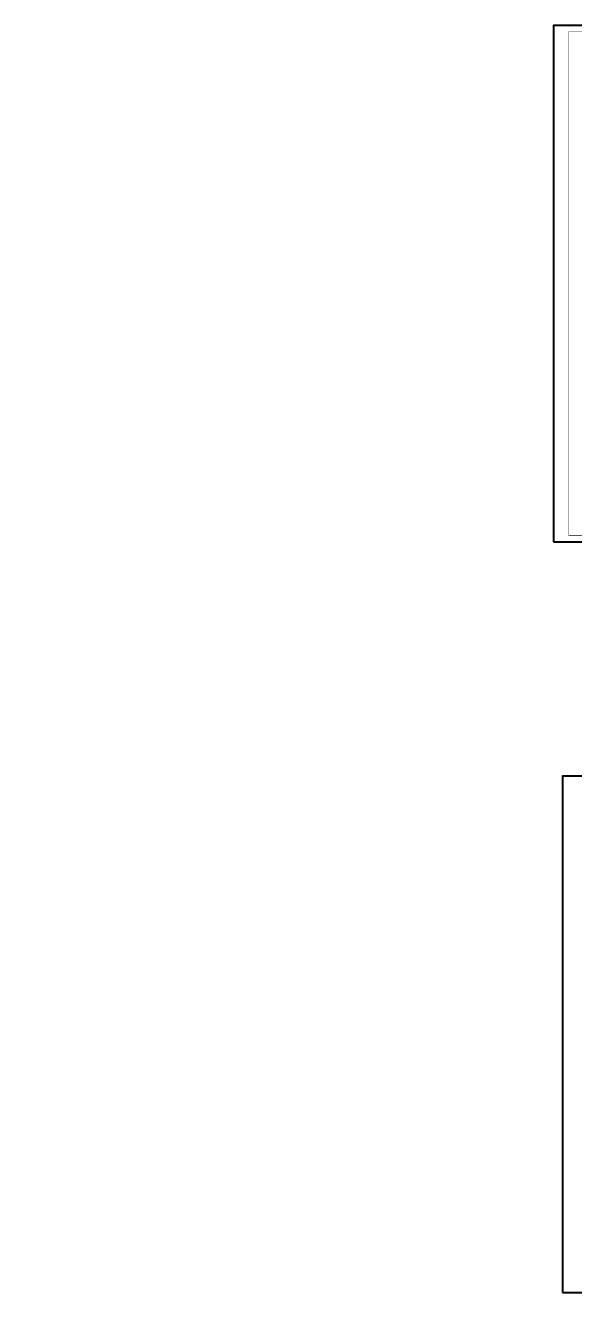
# Model space of a CAD drawing. Extents: x 539033 to 804858, y 468425 to 1263560.
# Drawn here: x 539033 to 628275, y 468425 to 674772 of the extents above; entities that cross this region are included whole.
import ezdxf

# ---------------------------------------------------------------- set-up
doc = ezdxf.new("R2010")
doc.units = 0
doc.header["$LTSCALE"] = 1000
doc.header["$MEASUREMENT"] = 0
doc.layers.add('PUB_TITLE', color=4, linetype='CONTINUOUS')
doc.layers.add('圖框', color=7, linetype='CONTINUOUS')
doc.styles.get("Standard").update_dxf_attribs({"font": 'txt.shx', "width": 0.7, "height": 500, "bigfont": 'hzdx.shx'})

msp = doc.modelspace()

# ---------------------------------------------------------------- linework, layer by layer
at = {"layer": 'PUB_TITLE'}
for points in [[(624995.4, 590671.8), (803395.4, 590671.8), (803395.4, 674771.8), (624995.4, 674771.8)], [(626457.8, 468424.6), (804857.8, 468424.6), (804857.8, 552524.6), (626457.8, 552524.6)], [(626457.8, 468424.6), (804857.8, 468424.6), (804857.8, 552524.6), (626457.8, 552524.6)]]:
    msp.add_lwpolyline(points, close=True, dxfattribs=at)
at = {"layer": 'PUB_TITLE', "const_width": 100}
msp.add_lwpolyline([(627495.4, 591671.8), (802395.4, 591671.8), (802395.4, 673771.8), (627495.4, 673771.8)], close=True, dxfattribs=at)

# ---------------------------------------------------------------- texts
at = {"layer": '圖框', "color": 0, "insert": (539032.9, 551277.3), "char_height": 5000, "width": 3470.977, "attachment_point": 9}
msp.add_mtext('\\pt1.5e+004;', dxfattribs=at)

doc.saveas('drawing.dxf')
